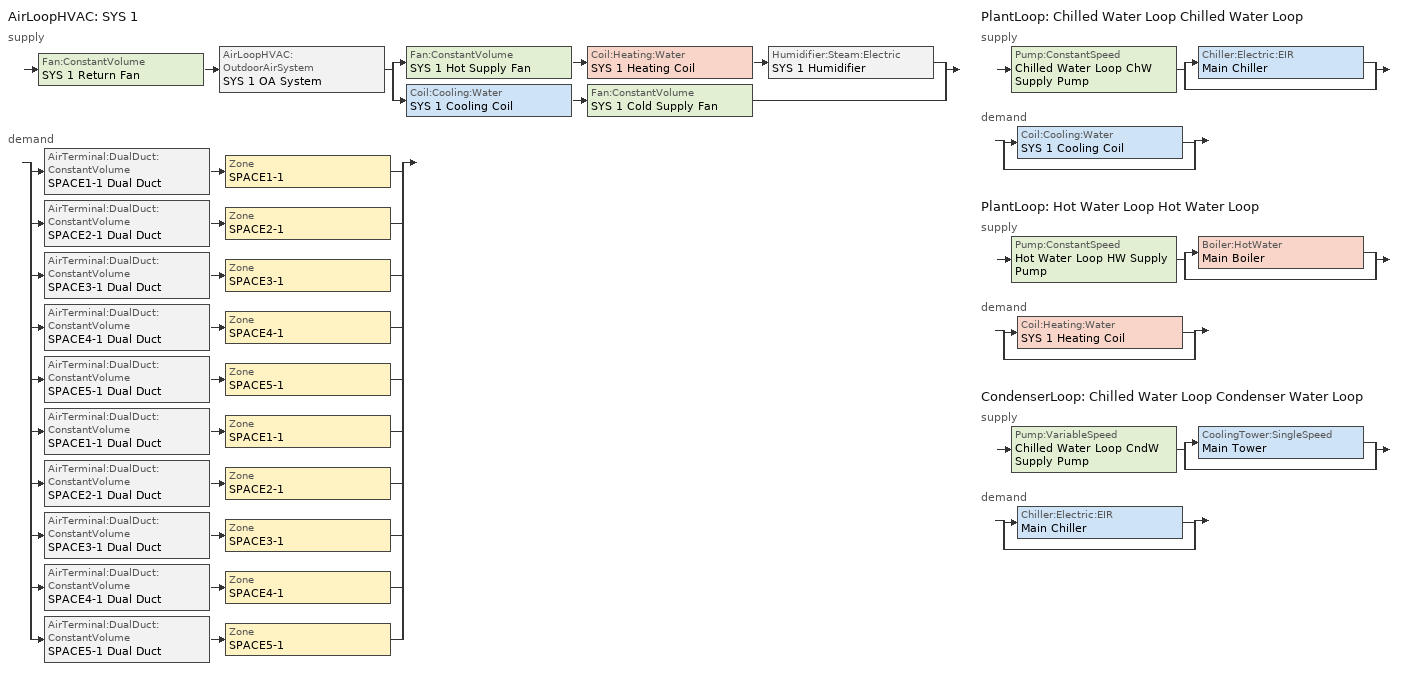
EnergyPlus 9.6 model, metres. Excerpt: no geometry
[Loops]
AirLoopHVAC 'SYS 1'
 supply: Fan:ConstantVolume 'SYS 1 Return Fan' > AirLoopHVAC:OutdoorAirSystem 'SYS 1 OA System' > split
  | Fan:ConstantVolume 'SYS 1 Hot Supply Fan' > Coil:Heating:Water 'SYS 1 Heating Coil' > Humidifier:Steam:Electric 'SYS 1 Humidifier'
  | Coil:Cooling:Water 'SYS 1 Cooling Coil' > Fan:ConstantVolume 'SYS 1 Cold Supply Fan'
 demand: split
  | AirTerminal:DualDuct:ConstantVolume 'SPACE1-1 Dual Duct' > Zone 'SPACE1-1'
  | AirTerminal:DualDuct:ConstantVolume 'SPACE2-1 Dual Duct' > Zone 'SPACE2-1'
  | AirTerminal:DualDuct:ConstantVolume 'SPACE3-1 Dual Duct' > Zone 'SPACE3-1'
  | AirTerminal:DualDuct:ConstantVolume 'SPACE4-1 Dual Duct' > Zone 'SPACE4-1'
  | AirTerminal:DualDuct:ConstantVolume 'SPACE5-1 Dual Duct' > Zone 'SPACE5-1'
  | AirTerminal:DualDuct:ConstantVolume 'SPACE1-1 Dual Duct' > Zone 'SPACE1-1'
  | AirTerminal:DualDuct:ConstantVolume 'SPACE2-1 Dual Duct' > Zone 'SPACE2-1'
  | AirTerminal:DualDuct:ConstantVolume 'SPACE3-1 Dual Duct' > Zone 'SPACE3-1'
  | AirTerminal:DualDuct:ConstantVolume 'SPACE4-1 Dual Duct' > Zone 'SPACE4-1'
  | AirTerminal:DualDuct:ConstantVolume 'SPACE5-1 Dual Duct' > Zone 'SPACE5-1'
PlantLoop 'Chilled Water Loop Chilled Water Loop'
 supply: Pump:ConstantSpeed 'Chilled Water Loop ChW Supply Pump' > split
  | Chiller:Electric:EIR 'Main Chiller'
  | bypass
 demand: split
  | Coil:Cooling:Water 'SYS 1 Cooling Coil'
  | bypass
PlantLoop 'Hot Water Loop Hot Water Loop'
 supply: Pump:ConstantSpeed 'Hot Water Loop HW Supply Pump' > split
  | Boiler:HotWater 'Main Boiler'
  | bypass
 demand: split
  | Coil:Heating:Water 'SYS 1 Heating Coil'
  | bypass
CondenserLoop 'Chilled Water Loop Condenser Water Loop'
 supply: Pump:VariableSpeed 'Chilled Water Loop CndW Supply Pump' > split
  | CoolingTower:SingleSpeed 'Main Tower'
  | bypass
 demand: split
  | Chiller:Electric:EIR 'Main Chiller'
  | bypass
[AirLoopHVAC]
SYS 1: Design supply air flow rate=Autosize
[AirLoopHVAC:ReturnPlenum]
SYS 1 Return Plenum: Zone=PLENUM-1
[AirTerminal:DualDuct:ConstantVolume] Maximum air flow rate=Autosize
SPACE1-1 Dual Duct; SPACE2-1 Dual Duct; SPACE3-1 Dual Duct; SPACE4-1 Dual Duct; SPACE5-1 Dual Duct
[Boiler:HotWater]
Main Boiler: Boiler flow mode=ConstantFlow; Design water flow rate=Autosize; Efficiency curve temperature evaluation variable=LeavingBoiler; Fuel type=NaturalGas; Maximum part load ratio=1.1; Minimum part load ratio=0; Nominal capacity=Autosize; Nominal thermal efficiency=0.8; Normalized boiler efficiency curve=Main Boiler Efficiency Curve; Optimum part load ratio=1; Parasitic electric load=0; Sizing factor=1; Water outlet upper temperature limit=100
[Chiller:Electric:EIR]
Main Chiller: Chiller flow mode=ConstantFlow; Condenser type=WaterCooled; Cooling capacity function of temperature curve=Main Chiller RecipCapFT; Design heat recovery water flow rate=0; Electric input to cooling output ratio function of part load ratio curve=Main Chiller RecipEIRFPLR; Electric input to cooling output ratio function of temperature curve=Main Chiller RecipEIRFT; Fraction of compressor electric consumption rejected by condenser=1; Leaving chilled water lower temperature limit=5; Maximum part load ratio=1; Minimum part load ratio=0; Minimum unloading ratio=0.25; Optimum part load ratio=1; Reference capacity=Autosize; Reference chilled water flow rate=Autosize; Reference condenser fluid flow rate=Autosize; Reference cop=3.2; Reference entering condenser fluid temperature=29.4; Reference leaving chilled water temperature=6.67; Sizing factor=1
[Coil:Cooling:Water]
SYS 1 Cooling Coil: Design air flow rate=Autosize; Design inlet air humidity ratio=Autosize; Design inlet air temperature=Autosize; Design inlet water temperature=Autosize; Design outlet air humidity ratio=Autosize; Design outlet air temperature=Autosize; Design water flow rate=Autosize; Heat exchanger configuration=CrossFlow; Type of analysis=DetailedAnalysis
[Coil:Heating:Water]
SYS 1 Heating Coil: Maximum water flow rate=Autosize; Performance input method=UFactorTimesAreaAndDesignWaterFlowRate; Rated inlet air temperature=16.6; Rated inlet water temperature=82.2; Rated outlet air temperature=32.2; Rated outlet water temperature=71.1; Rated ratio for air and water convection=0.5; U factor times area value=Autosize
[CondenserEquipmentList]
Chilled Water Loop All Condensers: Main Tower, CoolingTower:SingleSpeed
[CondenserEquipmentOperationSchemes]
Chilled Water Loop Condenser Operation: Control scheme 1=Chilled Water Loop Condenser Operation All Hours; Control scheme 1 schedule=HVACTemplate-Always 1
[CondenserLoop]
Chilled Water Loop Condenser Water Loop: Condenser equipment operation scheme=Chilled Water Loop Condenser Operation; Condenser loop volume=Autocalculate; Fluid type=Water; Load distribution scheme=SequentialLoad; Maximum loop flow rate=Autosize; Maximum loop temperature=80; Minimum loop flow rate=0; Minimum loop temperature=5
[Controller:OutdoorAir]
SYS 1 OA Controller: Economizer control action type=ModulateFlow; Economizer control type=DifferentialDryBulb; Lockout type=NoLockout; Maximum outdoor air flow rate=Autosize; Minimum limit type=ProportionalMinimum; Minimum outdoor air flow rate=Autosize
[Controller:WaterCoil] Actuator variable=Flow; Control variable=Temperature; Controller convergence tolerance=Autosize; Maximum actuated flow=Autosize; Minimum actuated flow=0
Name | Action
SYS 1 Cooling Coil Controller | Reverse
SYS 1 Heating Coil Controller | Normal
[CoolingTower:SingleSpeed]
Main Tower: Blowdown calculation mode=ConcentrationRatio; Blowdown concentration ratio=3; Capacity control=FanCycling; Design air flow rate=Autosize; Design fan power=Autosize; Design u factor times area value=Autosize; Design water flow rate=Autosize; Drift loss percent=0.008; Evaporation loss mode=SaturatedExit; Free convection capacity=Autocalculate; Free convection regime air flow rate=Autocalculate; Free convection regime u factor times area value=Autocalculate; Performance input method=UFactorTimesAreaAndDesignWaterFlowRate; Sizing factor=1
[DesignSpecification:OutdoorAir] Outdoor air flow per person=0.00944; Outdoor air flow per zone=0; Outdoor air flow per zone floor area=0; Outdoor air method=Flow/Person
SZ DSOA SPACE1-1; SZ DSOA SPACE2-1; SZ DSOA SPACE3-1; SZ DSOA SPACE4-1; SZ DSOA SPACE5-1
[DesignSpecification:ZoneAirDistribution] Zone air distribution effectiveness in cooling mode=1; Zone air distribution effectiveness in heating mode=1
SZ DSZAD SPACE1-1; SZ DSZAD SPACE2-1; SZ DSZAD SPACE3-1; SZ DSZAD SPACE4-1; SZ DSZAD SPACE5-1
[Fan:ConstantVolume] Availability schedule=FanAvailSched; Fan total efficiency=0.7; Maximum flow rate=Autosize; Motor efficiency=0.9; Motor in airstream fraction=1
Name | Pressure rise
SYS 1 Cold Supply Fan; SYS 1 Hot Supply Fan | 1000
SYS 1 Return Fan | 500
[Humidifier:Steam:Electric]
SYS 1 Humidifier: Rated capacity=1e-06; Rated fan power=0; Rated power=Autosize; Standby power=0
[PlantEquipmentList]
Chilled Water Loop All Chillers: Main Chiller, Chiller:Electric:EIR
Hot Water Loop All Equipment: Main Boiler, Boiler:HotWater
[PlantEquipmentOperation:CoolingLoad] Load range 1 lower limit=0; Load range 1 upper limit=1000000000000000
Name | Range 1 equipment list
Chilled Water Loop Chiller Operation All Hours | Chilled Water Loop All Chillers
Chilled Water Loop Condenser Operation All Hours | Chilled Water Loop All Condensers
[PlantEquipmentOperation:HeatingLoad]
Hot Water Loop Operation All Hours: Load range 1 lower limit=0; Load range 1 upper limit=1000000000000000; Range 1 equipment list=Hot Water Loop All Equipment
[PlantEquipmentOperationSchemes] Control scheme 1 schedule=HVACTemplate-Always 1
Name | Control scheme 1
Chilled Water Loop Chiller Operation | Chilled Water Loop Chiller Operation All Hours
Hot Water Loop Operation | Hot Water Loop Operation All Hours
[PlantLoop] Fluid type=Water; Load distribution scheme=SequentialLoad; Maximum loop flow rate=Autosize; Minimum loop flow rate=0; Plant loop demand calculation scheme=SingleSetpoint; Plant loop volume=Autocalculate
Name | Common pipe simulation | Maximum loop temperature | Minimum loop temperature | Plant equipment operation scheme
Chilled Water Loop Chilled Water Loop | None | 98 | 1 | Chilled Water Loop Chiller Operation
Hot Water Loop Hot Water Loop |  | 100 | 10 | Hot Water Loop Operation
[Pump:ConstantSpeed] Design flow rate=Autosize; Design power consumption=Autosize; Design pump head=179352; Fraction of motor inefficiencies to fluid stream=0; Motor efficiency=0.9; Pump control type=Intermittent
Chilled Water Loop ChW Supply Pump; Hot Water Loop HW Supply Pump
[Pump:VariableSpeed]
Chilled Water Loop CndW Supply Pump: Design maximum flow rate=Autosize; Design minimum flow rate=0; Design power consumption=Autosize; Design pump head=179352; Fraction of motor inefficiencies to fluid stream=0; Motor efficiency=0.9; Pump control type=Intermittent; Coefficient 1 of the part load performance curve=0; Coefficient 2 of the part load performance curve=0; Coefficient 3 of the part load performance curve=1; Coefficient 4 of the part load performance curve=0
[SetpointManager:MixedAir]
SYS 1 Cooling Coil Air Temp Manager: Control variable=Temperature; Setpoint node or nodelist=SYS 1 Cooling Setpoint Nodes
[SetpointManager:OutdoorAirReset] Control variable=Temperature
Name | Outdoor high temperature | Outdoor low temperature | Setpoint at outdoor high temperature | Setpoint at outdoor low temperature | Setpoint node or nodelist
SYS 1 Cooling Supply Air Temp Manager | 23.3 | 15.6 | 12.8 | 15.6 | SYS 1 Cold Supply Fan Outlet
SYS 1 Heating Supply Air Temp Manager | 12.2 | 7.8 | 26 | 50 | SYS 1 Heating Coil Outlet
[SetpointManager:SingleZone:Humidity:Minimum]
SYS 1 Humidification Setpoint Manager: Setpoint node or nodelist=SYS 1 Humidifier Outlet
[Sizing:Plant]
Name | Design loop exit temperature | Loop design temperature difference | Loop type
Hot Water Loop Hot Water Loop | 82 | 11 | Heating
Chilled Water Loop Chilled Water Loop | 7.22 | 6.67 | Cooling
Chilled Water Loop Condenser Water Loop | 29.4 | 5.6 | Condenser
[Sizing:System]
SYS 1: 100 outdoor air in cooling=No; 100 outdoor air in heating=No; Central cooling capacity control method=OnOff; Central cooling design supply air humidity ratio=0.008; Central cooling design supply air temperature=12.8; Central heating design supply air humidity ratio=0.008; Central heating design supply air temperature=50; Central heating maximum system air flow ratio=1; Cooling design capacity=Autosize; Cooling design capacity method=CoolingDesignCapacity; Cooling supply air flow rate=0; Cooling supply air flow rate method=DesignDay; Design outdoor air flow rate=Autosize; Heating design capacity=Autosize; Heating design capacity method=HeatingDesignCapacity; Heating supply air flow rate=0; Heating supply air flow rate method=DesignDay; Precool design humidity ratio=0.008; Precool design temperature=11; Preheat design humidity ratio=0.008; Preheat design temperature=7.2; System outdoor air method=ZoneSum; Type of load to size on=Sensible; Type of zone sum to use=NonCoincident; Zone maximum outdoor air fraction=1
[Sizing:Zone] Cooling design air flow method=DesignDay; Cooling design air flow rate=0; Cooling minimum air flow fraction=0; Heating design air flow method=DesignDay; Heating design air flow rate=0; Heating maximum air flow fraction=0; Zone cooling design supply air humidity ratio=0.008; Zone cooling design supply air temperature=12.8; Zone cooling design supply air temperature difference=11.11; Zone cooling design supply air temperature input method=SupplyAirTemperature; Zone heating design supply air humidity ratio=0.008; Zone heating design supply air temperature=50; Zone heating design supply air temperature difference=30; Zone heating design supply air temperature input method=SupplyAirTemperature
Name | Design specification outdoor air object | Design specification zone air distribution object
SPACE1-1 | SZ DSOA SPACE1-1 | SZ DSZAD SPACE1-1
SPACE2-1 | SZ DSOA SPACE2-1 | SZ DSZAD SPACE2-1
SPACE3-1 | SZ DSOA SPACE3-1 | SZ DSZAD SPACE3-1
SPACE4-1 | SZ DSOA SPACE4-1 | SZ DSZAD SPACE4-1
SPACE5-1 | SZ DSOA SPACE5-1 | SZ DSZAD SPACE5-1
[ThermostatSetpoint:DualSetpoint]
All Zones Dual SP Control: Cooling setpoint temperature schedule=Clg-SetP-Sch; Heating setpoint temperature schedule=Htg-SetP-Sch
[ZoneControl:Thermostat] Control 1=All Zones Dual SP Control; Control type schedule=HVACTemplate-Always 4
Name | Zone or zonelist
SPACE1-1 Thermostat | SPACE1-1
SPACE2-1 Thermostat | SPACE2-1
SPACE3-1 Thermostat | SPACE3-1
SPACE4-1 Thermostat | SPACE4-1
SPACE5-1 Thermostat | SPACE5-1
[Zone equipment]
SPACE1-1: SPACE1-1 Dual Duct
SPACE2-1: SPACE2-1 Dual Duct
SPACE3-1: SPACE3-1 Dual Duct
SPACE4-1: SPACE4-1 Dual Duct
SPACE5-1: SPACE5-1 Dual Duct
[Curve:Biquadratic] Maximum value of x=10; Maximum value of y=35; Minimum value of x=5; Minimum value of y=24
Name | Coefficient1 constant | Coefficient2 x | Coefficient3 x 2 | Coefficient4 y | Coefficient5 y 2 | Coefficient6 x y
Main Chiller RecipCapFT | 0.507883 | 0.145228 | -0.00625644 | -0.0011178 | -0.0001296 | -0.00028188
Main Chiller RecipEIRFT | 1.03076 | -0.103536 | 0.00710208 | 0.0093186 | 0.00031752 | -0.00104328
[Curve:Quadratic] Maximum value of x=1; Minimum value of x=0
Name | Coefficient1 constant | Coefficient2 x | Coefficient3 x 2
Main Boiler Efficiency Curve | 0.97 | 0.0633 | -0.0333
Main Chiller RecipEIRFPLR | 0.088065 | 1.137742 | -0.225806
[Schedule:Compact]
Clg-SetP-Sch: Through: 12/31, For: WeekDays CustomDay1 CustomDay2, Until: 7:00, 32, Until: 21:00, 24, Until: 24:00, 32, For: WeekEnds Holiday, Until: 24:00, 32, For: SummerDesignDay, Until: 24:00, 24, For: WinterDesignDay, Until: 24:00, 32
FanAvailSched: Through: 12/31, For: WeekDays CustomDay1 CustomDay2, Until: 7:00, 0, Until: 21:00, 1, Until: 24:00, 0, For: Weekends Holiday, Until: 24:00, 0, For: SummerDesignDay, Until: 24:00, 1, For: WinterDesignDay, Until: 24:00, 1
HVACTemplate-Always 1: Through: 12/31, For: AllDays, Until: 24:00, 1
HVACTemplate-Always 4: Through: 12/31, For: AllDays, Until: 24:00, 4
Htg-SetP-Sch: Through: 12/31, For: WeekDays CustomDay1 CustomDay2, Until: 6:00, 13, Until: 7:00, 18, Until: 21:00, 23, Until: 24:00, 13, For: WeekEnds Holiday, Until: 24:00, 13, For: SummerDesignDay, Until: 24:00, 13, For: WinterDesignDay, Until: 24:00, 23
